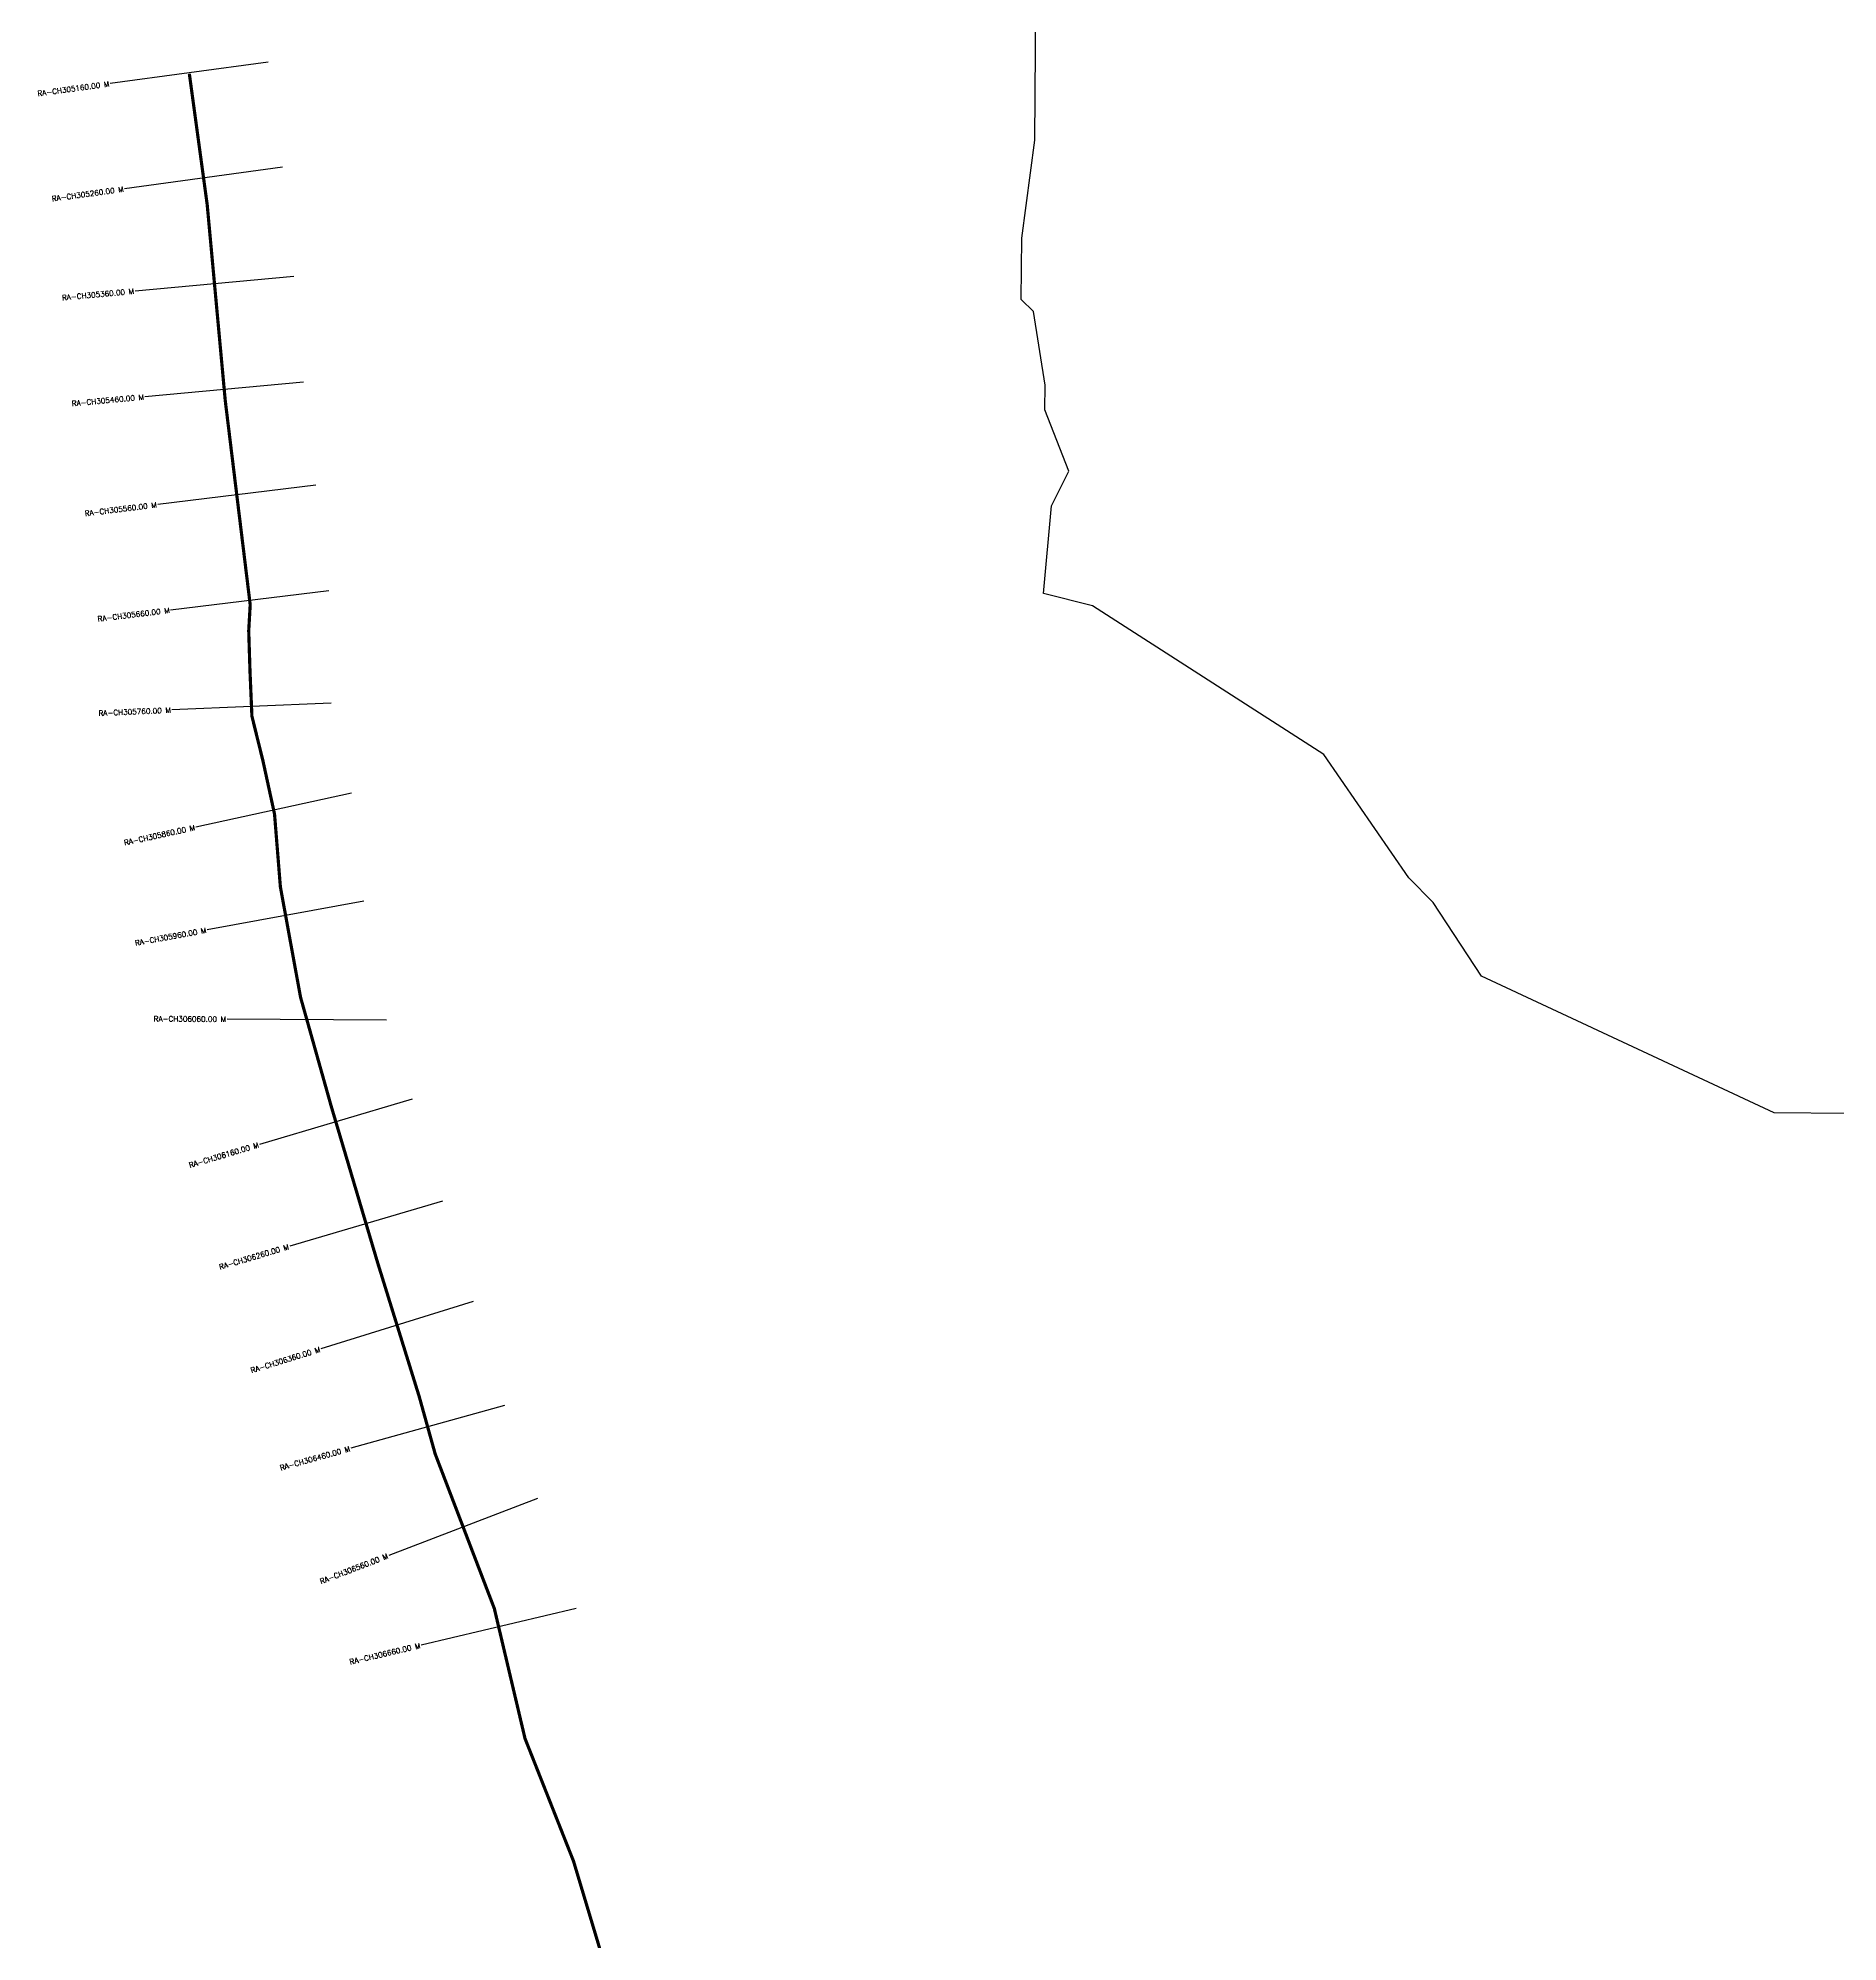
# Model space of a CAD drawing. Header units: metres. Extents: x 284111 to 289474, y 2009710 to 2016087.
# Drawn here: x 286055 to 287750, y 2011502 to 2013294 of the extents above; entities that cross this region are included whole.
import ezdxf
from ezdxf.enums import TextEntityAlignment as Align

# ---------------------------------------------------------------- set-up
doc = ezdxf.new("R2010")
doc.units = ezdxf.units.M
doc.header["$MEASUREMENT"] = 0
for name, color, linetype in [('CS', 134, 'Continuous'), ('CSMark', 6, 'Continuous'), ('NATURALLY PROTECTED', 3, 'Continuous')]:
    doc.layers.add(name, color=color, linetype=linetype)
doc.styles.get("Standard").update_dxf_attribs({"font": 'simplex.shx'})

msp = doc.modelspace()

# ---------------------------------------------------------------- linework, layer by layer
at = {"color": 6, "flags": 128}
msp.add_lwpolyline([(287758.8, 2012281.9), (287689.6, 2012282.4), (287414, 2012411.2), (287368.4, 2012480.7), (287345.5, 2012503.9), (287265.7, 2012619.8), (287047.8, 2012759.7), (287001.8, 2012771.6), (287009.1, 2012854.1), (287025.7, 2012886.7), (287003.1, 2012944.5), (287003.2, 2012967.5), (286992.2, 2013036.8), (286980.8, 2013048.4), (286981.2, 2013106), (286993.4, 2013198.1), (286996.6, 2013624.5)], dxfattribs=at)
at = {"layer": 'CS'}
for p, q in [((286271.8, 2013271.7), (286123.2, 2013251.5)), ((286285.3, 2013172.7), (286136.7, 2013152.4)), ((286296, 2013069.9), (286146.6, 2013056.2)), ((286305.1, 2012970.4), (286155.8, 2012956.6)), ((286316.7, 2012873.3), (286167.8, 2012855.1)), ((286328.9, 2012774), (286180, 2012755.8)), ((286331.1, 2012668.3), (286181.2, 2012661.8)), ((286350.3, 2012583.4), (286203.7, 2012551.5)), ((286362, 2012481.7), (286214.5, 2012454.7)), ((286383.2, 2012369.9), (286233.2, 2012370.7)), ((286407.4, 2012295.4), (286263.6, 2012252.7)), ((286435.9, 2012199.5), (286292.1, 2012156.9)), ((286464.8, 2012104.8), (286321.5, 2012060.3)), ((286494.2, 2012006.9), (286349.7, 2011966.7)), ((286525.4, 2011919.5), (286385.3, 2011865.8)), ((286561.8, 2011815.8), (286415.9, 2011781.3))]:
    msp.add_line(p, q, dxfattribs=at)
at = {"layer": 'NATURALLY PROTECTED', "const_width": 3, "flags": 128}
msp.add_lwpolyline([(286197.6, 2013260.8), (286214.4, 2013137.6), (286231.4, 2012953.1), (286254.9, 2012760.8), (286253.5, 2012736.3), (286254.7, 2012698.3), (286256.5, 2012656), (286266.9, 2012613.9), (286277.8, 2012563.8), (286283.3, 2012495.3), (286302.3, 2012391.3), (286331.2, 2012288.6), (286374.9, 2012141.3), (286414, 2012015.4), (286429, 2011961.5), (286484.7, 2011815.9), (286513.6, 2011693.5), (286559.2, 2011578.2), (286596, 2011455.5)], dxfattribs=at)

# ---------------------------------------------------------------- texts
at = {"layer": 'CSMark'}
for s, rotation, p in [('RA-CH305160.00 M', 7.7684, (286122.2, 2013251.3)), ('RA-CH305260.00 M', 7.7684, (286135.7, 2013152.2)), ('RA-CH305360.00 M', 5.2563, (286145.6, 2013056.1)), ('RA-CH305460.00 M', 5.2563, (286154.8, 2012956.5)), ('RA-CH305560.00 M', 6.9767, (286166.8, 2012855)), ('RA-CH305660.00 M', 6.9767, (286179, 2012755.7)), ('RA-CH305760.00 M', 2.4996, (286180.2, 2012661.7)), ('RA-CH305860.00 M', 12.2898, (286202.8, 2012551.2)), ('RA-CH305960.00 M', 10.3605, (286213.5, 2012454.5)), ('RA-CH306060.00 M', 359.6982, (286232.2, 2012370.7)), ('RA-CH306160.00 M', 16.5279, (286262.7, 2012252.4)), ('RA-CH306260.00 M', 16.5279, (286291.1, 2012156.6)), ('RA-CH306360.00 M', 17.2465, (286320.6, 2012060)), ('RA-CH306460.00 M', 15.5359, (286348.7, 2011966.4)), ('RA-CH306560.00 M', 20.955, (286384.4, 2011865.5)), ('RA-CH306660.00 M', 13.2848, (286414.9, 2011781.1))]:
    msp.add_text(s, height=5, rotation=rotation, dxfattribs=at).set_placement(p, align=Align.MIDDLE_RIGHT)

doc.saveas('drawing.dxf')
